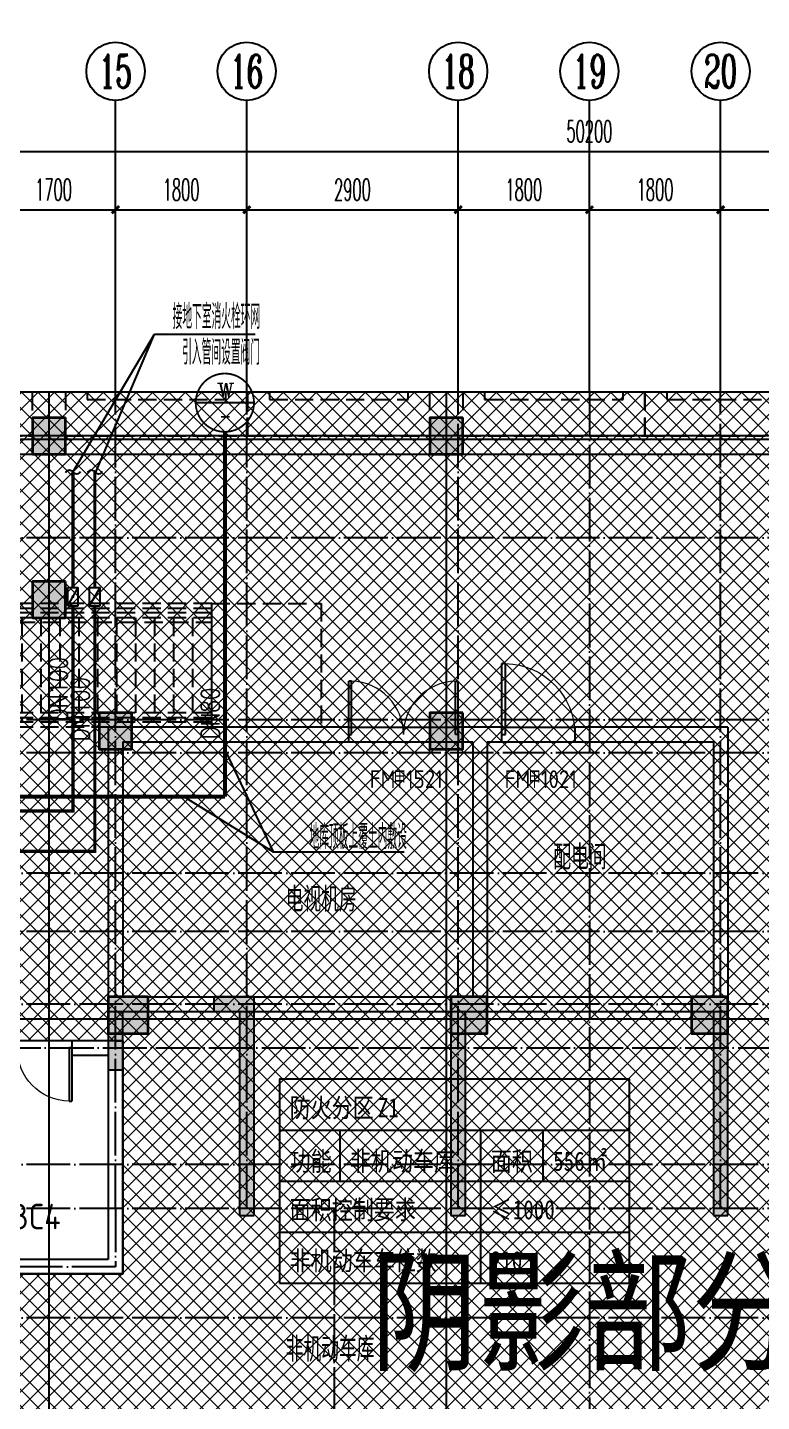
# Model space of a CAD drawing. Extents: x 27938 to 1507990, y 110129 to 923079.
# Drawn here: x 678203 to 688271, y 666011 to 684862 of the extents above; entities that cross this region are included whole.
import ezdxf
from ezdxf.enums import TextEntityAlignment as Align
from ezdxf.xclip import XClip

# ---------------------------------------------------------------- set-up
doc = ezdxf.new("R2010")
doc.units = 0
doc.header["$LTSCALE"] = 1000
doc.header["$MEASUREMENT"] = 0
doc.header["$XCLIPFRAME"] = 0
for name, pattern in [('#P_--_20B1_001_t3$0$DASH', [0.35, 0.25, -0.1]), ('DASH', [0.35, 0.25, -0.1]), ('DOTE', [2.4200000000000004, 2, -0.2, 0.02, -0.2])]:
    doc.linetypes.add(name, pattern=pattern)
for name, color, linetype in [('----建筑底图', 8, 'Continuous'), ('AXIS', 3, 'Continuous'), ('AXIS_TEXT', 7, 'Continuous'), ('COLUMN', 9, 'Continuous'), ('DIM_不分区消火栓', 1, 'Continuous'), ('DIM_不分区给水', 3, 'Continuous'), ('DIM_雨水', 4, 'Continuous'), ('DOOR_FIRE', 4, 'Continuous'), ('DOOR_FIRE_TEXT', 7, 'Continuous'), ('DOTE', 1, 'Continuous'), ('EQUIP_不分区消火栓', 7, 'Continuous'), ('HS-A-停车位（标准）', 9, 'Continuous'), ('HS-A-墙-砖', 2, 'Continuous'), ('PIPE-不分区消火栓', 1, 'TG_X'), ('PIPE-压力废', 31, 'YF'), ('PUB_HATCH', 8, 'Continuous'), ('PUB_TEXT', 4, 'Continuous'), ('STAIR', 2, 'Continuous'), ('text', 7, 'Continuous'), ('TEXT_不分区消火栓', 7, 'Continuous'), ('TEXT_压力废', 7, 'Continuous'), ('TEXT_灭火器', 7, 'Continuous'), ('VALVE_不分区消火栓', 7, 'Continuous'), ('WALL', 9, 'Continuous'), ('WINDOW', 4, 'Continuous'), ('轮廓线-主楼-指标', 45, 'Continuous')]:
    doc.layers.add(name, color=color, linetype=linetype)
doc.layers.add('填充', color=251, linetype='Continuous', lineweight=5)
doc.layers.add('砼柱', color=2, linetype='Continuous', lineweight=35)
doc.styles.add('-宋体', font='', dxfattribs={"width": 0.8})
doc.styles.add('_TCH_AXIS', font='COMPLEX', dxfattribs={"bigfont": 'GBCBIG'})
doc.styles.add('_TCH_DIM_T3', font='SIMPLEX.shx', dxfattribs={"width": 0.4941176470588236, "bigfont": 'GBCBIG.shx'})
doc.styles.add('_TCH_WINDOW', font='SIMPLEX.shx', dxfattribs={"width": 0.7, "height": 3.5, "bigfont": 'GBCBIG.shx'})
doc.styles.add('_TWT_CIRCLE', font='COMPLEX', dxfattribs={"width": 1.1, "height": 3.5, "bigfont": 'HZTXT'})
doc.styles.add('_TWT_PIPEDN', font='SIMPLEX', dxfattribs={"width": 0.8, "height": 3.5, "bigfont": 'HZTXT'})
doc.styles.add('COMPLEX', font='COMPLEX')
doc.styles.get("Standard").update_dxf_attribs({"font": 'gbenor.shx', "bigfont": 'gbcbig.shx'})
doc.styles.add('TG_LINETYPE', font='SIMPLEX', dxfattribs={"width": 0.8, "height": 3, "bigfont": 'HZTXT'})
doc.styles.add('黑体', font='simhei.ttf')
doc.styles.get('-宋体').set_extended_font_data('SimSun')
doc.linetypes.add('TG_X', pattern='A,2,-0.229,["X",TG_LINETYPE,S=0.1,R=0,X=-0.229,Y=-0.15],0', length=2.229)
doc.linetypes.add('YF', pattern='A,3,-0.2,["YF",Standard,S=0.25,R=0,X=-0.1,Y=-0.115],-0.35', length=3.55)
doc.dimstyles.new('_TCH_ARCH&&100', dxfattribs={"dimtxt": 297.5, "dimasz": 100, "dimexe": 250, "dimexo": 300, "dimgap": 126.25, "dimtad": 1, "dimdec": 0, "dimzin": 0, "dimdsep": 46, "dimtxsty": '_TCH_DIM_T3', "dimblk": 'ARCHTICK', "dimcen": 0.09, "dimclrt": 4, "dimazin": 2, "dimtfac": 1, "dimtdec": 0, "dimtix": 1, "dimtmove": 2, "dimatfit": 3, "dimfxl": 100, "dimtolj": 1, "dimtzin": 0, "dimarcsym": 0})

# ---------------------------------------------------------------- blocks, each defined once
blk = doc.blocks.new('A$C25A378E3')
at = {"layer": 'HS-A-停车位（标准）', "color": 0, "linetype": 'DASH'}
for p, q in [((299.9288666398497, 4280.200665866025), (299.9276344913524, 4120.200664976728)), ((299.9282505712472, 4200.200665451237), (799.9279646449722, 4200.00894667895)), ((299.9288666398497, 4280.200665866025), (799.9285807174165, 4280.00894703425)), ((799.9285807174165, 4280.00894703425), (799.9273485837039, 4120.008946264163)), ((1699.929113851395, 4280.193678615266), (1699.927881702897, 4120.19367778569)), ((1699.928497782676, 4200.193678200361), (2199.928211856517, 4200.001959428308)), ((1699.929113851395, 4280.193678615266), (2199.928827928961, 4280.001959843212)), ((2199.928827928961, 4280.001959843212), (2199.927595795365, 4120.001958953799)), ((299.9276344913524, 4120.200664976728), (799.9273485837039, 4120.008946264163)), ((1699.927881702897, 4120.19367778569), (2199.927595795365, 4120.001958953799)), ((300.0205537431175, 1700.046125917463), (-199.9740653929766, 2550.049336581258)), ((2200.020893819514, 1700.035927985562), (2700.026429273654, 2550.032717227354))]:
    blk.add_line(p, q, dxfattribs=at)
for points in [[(1.164153218269348e-10, 5499.999999999884), (2499.999999842257, 5499.971898506512), (2499.938176556607, -0.02810114610474557), (-0.06182328553404659, 3.472669050097466e-07)], [(299.9943796824664, 4999.996627852321), (2199.994379562442, 4999.975270717288), (2199.938176575466, -0.02472896687686443), (299.9381766954903, -0.003371831844560802)]]:
    blk.add_lwpolyline(points, close=True, dxfattribs=at)
blk = doc.blocks.new('GFDGFSDFGD')
at = {"layer": 'PUB_HATCH'}
for points in [[(439566.4865317799, 373023.7243817647), (439016.5711227141, 373023.7242364523), (439016.5716928639, 372023.7232685714), (439216.5708743546, 372023.7239847798), (439216.5708215295, 372823.7236273639), (439566.4864635121, 372823.7234225881)], [(440466.568470567, 373023.7242148577), (440466.568470567, 372823.7242148577), (440816.568470567, 372823.7242148577), (440816.5684693679, 370023.7242154307), (441016.5684693679, 370023.7242154307), (441016.568470567, 373023.7242148577)], [(444216.4820426816, 373023.7489890837), (443716.5683577289, 373023.7489891474), (443716.5683619161, 370023.7265896607), (443916.5683628398, 370023.7265896607), (443916.5683577289, 372823.7489891474), (444216.4820426816, 372823.7489891108)], [(447016.7212195953, 373023.7489890837), (447016.7212195953, 372823.7489891108), (447316.6349045481, 372823.7489891474), (447316.6348994372, 370023.7265896607), (447516.6349003609, 370023.7265896607), (447516.6349045481, 373023.7489891474)]]:
    blk.add_hatch(color=0, dxfattribs=at).paths.add_polyline_path(points)
at = {"layer": 'COLUMN', "color": 0}
for p, q in [((439566.4865317799, 373023.7243817647), (439016.5711227141, 373023.7242364523)), ((439016.5711227141, 373023.7242364523), (439016.5716928639, 372023.7232685714)), ((439566.4864635121, 372823.7234225881), (439566.4865317799, 373023.7243817647)), ((440466.568470567, 373023.7242148577), (440466.568470567, 372823.7242148577)), ((441016.568470567, 373023.7242148577), (440466.568470567, 373023.7242148577)), ((441016.5684693679, 370023.7242154307), (441016.568470567, 373023.7242148577)), ((444216.4820426816, 373023.7489890837), (443716.5683577289, 373023.7489891474)), ((443716.5683577289, 373023.7489891474), (443716.5683619161, 370023.7265896607)), ((444216.4820426816, 372823.7489891108), (444216.4820426816, 373023.7489890837)), ((447016.7212195953, 373023.7489890837), (447016.7212195953, 372823.7489891108)), ((447516.6349045481, 373023.7489891474), (447016.7212195953, 373023.7489890837)), ((447516.6349003609, 370023.7265896607), (447516.6349045481, 373023.7489891474)), ((439216.5708743546, 372023.7239847798), (439216.5708215295, 372823.7236273639)), ((439216.5708215295, 372823.7236273639), (439566.4864635121, 372823.7234225881)), ((440466.568470567, 372823.7242148577), (440816.568470567, 372823.7242148577)), ((440816.568470567, 372823.7242148577), (440816.5684693679, 370023.7242154307)), ((443916.5683628398, 370023.7265896607), (443916.5683577289, 372823.7489891474)), ((443916.5683577289, 372823.7489891474), (444216.4820426816, 372823.7489891108)), ((447016.7212195953, 372823.7489891108), (447316.6349045481, 372823.7489891474)), ((447316.6349045481, 372823.7489891474), (447316.6348994372, 370023.7265896607)), ((439016.5716928639, 372023.7232685714), (439216.5708743546, 372023.7239847798)), ((440816.5684693679, 370023.7242154307), (441016.5684693679, 370023.7242154307)), ((443716.5683619161, 370023.7265896607), (443916.5683628398, 370023.7265896607)), ((447316.6348994372, 370023.7265896607), (447516.6349003609, 370023.7265896607))]:
    blk.add_line(p, q, dxfattribs=at)
blk = doc.blocks.new('DFBFBFBGF')
at = {"layer": 'STAIR', "color": 0, "linetype": '#P_--_20B1_001_t3$0$DASH'}
for p, q in [((293136.325158803, 754230.1456084143), (287316.5787030022, 754230.1456084143)), ((293136.3251588018, 754030.1456084143), (293136.325158803, 754230.1456084143)), ((293136.3251588031, 754160.1456084616), (287316.5787030022, 754160.1456084708)), ((293136.3251588029, 754100.1456084616), (287316.5787030022, 754100.1456084704)), ((293136.3251588018, 754030.1456084143), (287316.5787030022, 754030.1456084145)), ((293136.325158803, 754030.1456084299), (288716.325158803, 754030.1456084299)), ((288716.325158803, 752730.1456084299), (288716.325158803, 754030.1456084299)), ((288976.325158803, 752730.1456084299), (288976.325158803, 754030.1456084299)), ((289236.325158803, 752730.1456084299), (289236.325158803, 754030.1456084299)), ((289496.325158803, 752730.1456084299), (289496.325158803, 754030.1456084299)), ((289756.325158803, 752730.1456084299), (289756.325158803, 754030.1456084299)), ((290016.325158803, 752730.1456084299), (290016.325158803, 754030.1456084299)), ((290276.325158803, 752730.1456084299), (290276.325158803, 754030.1456084299)), ((290536.325158803, 752730.1456084299), (290536.325158803, 754030.1456084299)), ((290796.325158803, 752730.1456084299), (290796.325158803, 754030.1456084299)), ((291056.325158803, 752730.1456084299), (291056.325158803, 754030.1456084299)), ((291316.325158803, 752730.1456084299), (291316.325158803, 754030.1456084299)), ((291576.325158803, 752730.1456084299), (291576.325158803, 754030.1456084299)), ((291836.325158803, 752730.1456084299), (291836.325158803, 754030.1456084299)), ((292096.325158803, 752730.1456084299), (292096.325158803, 754030.1456084299)), ((292356.325158803, 752730.1456084299), (292356.325158803, 754030.1456084299)), ((292616.325158803, 752730.1456084299), (292616.325158803, 754030.1456084299)), ((292876.325158803, 752730.1456084299), (292876.325158803, 754030.1456084299)), ((293136.325158803, 752730.1456084299), (293136.325158803, 754030.1456084299)), ((288716.325158803, 753970.1456084145), (293136.3251588018, 753970.1456083918)), ((293136.325158803, 752730.1456083826), (287316.5787030022, 752730.1456085002)), ((293136.325158803, 752730.1456084299), (288716.325158803, 752730.1456084299)), ((293136.3251588018, 752530.1456083826), (293136.325158803, 752730.1456083826)), ((293136.3251588031, 752660.1456084299), (287316.5787030022, 752660.1456085349)), ((293136.3251588029, 752600.1456084299), (287316.5787030022, 752600.1456085352)), ((293136.3251588018, 752530.1456083826), (287316.5787030022, 752530.1456085071))]:
    blk.add_line(p, q, dxfattribs=at)
blk.add_lwpolyline([(293136.325158803, 754230.1456084143), (294636.325158803, 754230.1456084143), (294636.325158803, 752530.1456083859), (293136.325158803, 752530.1456083859)], close=True, dxfattribs=at)
blk = doc.blocks.new('A$C7AB33341')
at = {"layer": 'DOTE', "color": 0, "linetype": 'DOTE', "ltscale": 0.3}
for p, q in [((-4699.989201548102, 9100.265607520472), (-7499.989205867867, 9100.265607520356)), ((-9999.79804654984, 7599.994496330735), (-9999.79804654984, 5499.994474944891)), ((-4699.991862563533, 3599.985786821577), (-7499.992391557724, 3599.987828460173)), ((-99.99999996862607, 900.0023731432157), (-100.000002300716, 100.0024483306333)), ((-100, 100.0024483306333), (-4849.805750945117, 100.0024621767225))]:
    blk.add_line(p, q, dxfattribs=at)
blk = doc.blocks.new('$DorLib2D$00000002')
at = {"color": 0}
for p, q in [((-0.5, -5.684341886080802e-17), (-0.5000000000000007, 0.4875)), ((-0.4750000000000007, 0.4875), (-0.5000000000000007, 0.4875)), ((-0.475, -2.842170943040401e-17), (-0.4750000000000007, 0.4875)), ((0.475, -2.842170943040401e-17), (0.4750000000000007, 0.4875)), ((0.4750000000000007, 0.4875), (0.5000000000000007, 0.4875)), ((0.5, -5.684341886080802e-17), (0.5000000000000007, 0.4875)), ((-0.5, -5.684341886080802e-17), (-0.475, -2.842170943040401e-17)), ((0.5, -5.684341886080802e-17), (0.475, -2.842170943040401e-17))]:
    blk.add_line(p, q, dxfattribs=at)
at = {"color": 0, "lineweight": 13}
for centre, start, end in [((-0.4875, -4.263256414560601e-17), 0, 88.53071641864632), ((0.4875, -4.263256414560601e-17), 91.4692835813537, 180)]:
    blk.add_arc(centre, 0.4875, start, end, dxfattribs=at)
blk = doc.blocks.new('$DorLib2D$00000001')
at = {"color": 0}
for p, q in [((0.45, 0.9750000000000001), (0.5000000000000002, 0.9750000000000001)), ((0.45, 0), (0.45, 0.9750000000000001)), ((0.5, 0), (0.5, 0.9750000000000001)), ((0.5, 0), (0.45, 0))]:
    blk.add_line(p, q, dxfattribs=at)
at = {"color": 0, "lineweight": 13}
blk.add_arc((0.475, 0), 0.975, 91.4692835813538, 180, dxfattribs=at)
blk = doc.blocks.new('A$C74D73064')
at = {"layer": 'PUB_HATCH'}
for points in [[(-52269.96489886742, 69969.25646163756), (-52719.96489886742, 69969.25646163756), (-52719.96489886742, 69469.25646163756), (-52269.96489886742, 69469.25646163756)], [(-46819.96489886742, 69969.25646163756), (-47269.96489886742, 69969.25646163756), (-47269.96489886742, 69469.25646163756), (-46819.96489886742, 69469.25646163756)], [(-52269.96489886742, 67722.2538045363), (-52719.96489886742, 67722.2538045363), (-52719.96489886742, 67222.2538045363), (-52269.96489886742, 67222.2538045363)], [(-51357.58694435784, 65922.2538045363), (-51807.58694435784, 65922.2538045363), (-51807.58694435784, 65422.2538045363), (-51357.58694435784, 65422.2538045363)], [(-46819.96489886742, 65922.2538045363), (-47269.96489886742, 65922.2538045363), (-47269.96489886742, 65422.2538045363), (-46819.96489886742, 65422.2538045363)], [(-51132.58694435784, 62022.25442113657), (-51682.58694435784, 62022.25442113657), (-51682.58694435784, 61522.25442113657), (-51132.58694435784, 61522.25442113657)], [(-46482.58694435784, 62022.25417780154), (-46982.58694435784, 62022.25417780154), (-46982.58694435784, 61522.25417780154), (-46482.58694435784, 61522.25417780154)], [(-43182.58694435784, 62022.25426427578), (-43682.58694435784, 62022.25426427578), (-43682.58694435784, 61522.25426427578), (-43182.58694435784, 61522.25426427578)]]:
    blk.add_hatch(color=0, dxfattribs=at).paths.add_polyline_path(points)
at = {"layer": '填充'}
h = blk.add_hatch(dxfattribs=at)
h.set_pattern_fill('ANSI37', color=0, scale=100, style=0)
h.set_pattern_definition([(45, (-58932.59737397294, 57522.26104246161), (-112.2532015133644, 112.2532015133644), []), (135, (-58932.59737397294, 57522.26104246161), (-112.2532015133644, -112.2532015133644), [])])
h.paths.add_polyline_path([(-28582.20772475161, 63622.2570350687), (-28582.20890245802, 65922.252540029), (-31082.20886589878, 65922.25773966254), (-31082.20886430296, 67422.25669230393), (-34082.20887118683, 67422.25669230393), (-34082.5505323289, 61422.52727940516), (-34382.55262216722, 61422.52582009928), (-34382.55222541018, 59622.25773173547), (-33932.5515145692, 59622.2577317995), (-33932.55151562626, 57522.26104230864), (-31232.5515145688, 57522.26104231901), (-31232.55151457246, 58222.25803410448), (-26482.5588239741, 58222.25908061885), (-26482.55882388545, 61422.52588570467), (-31082.54780066613, 61422.5036801016), (-31082.20886828407, 63622.25710920373)], flags=16)
h.paths.add_polyline_path([(-59182.59378983884, 67422.25693499309), (-59182.60076967761, 66022.25774936203), (-61682.59744094015, 66022.25774936262), (-61682.59688383213, 63622.25835219189), (-59082.59691299131, 63622.25281810621), (-59082.59639067558, 61422.52727955813), (-59382.5984805139, 61422.52582025225), (-59382.59808375686, 59622.25773188844), (-58932.59737291589, 59622.25773195247), (-58932.59737397294, 57522.26104246161), (-56232.59737291548, 57522.26104247198), (-56232.59737291915, 58222.25803425745), (-51482.60468232079, 58222.25908077182), (-51482.60468223214, 61422.52588585764), (-56082.59365901281, 61422.50368025457), (-56082.58671280812, 67422.25358231028)], flags=16)
h.paths.add_polyline_path([(-72082.59762963868, 70322.25773198775), (-18082.61076209735, 70322.25773198775), (-18082.61076209735, 50822.25773316459), (-72082.59762963868, 50822.25773316459)])
at = {"color": 0}
for points in [[(-72082.59762963868, 70322.25773198775), (-18082.61076209735, 70322.25773198775), (-18082.61076209735, 50822.25773316459), (-72082.59762963868, 50822.25773316459)], [(-59182.59378983884, 67422.25693499309), (-59182.60076967761, 66022.25774936203), (-61682.59744094015, 66022.25774936262), (-61682.59688383213, 63622.25835219189), (-59082.59691299131, 63622.25281810621), (-59082.59639067558, 61422.52727955813), (-59382.5984805139, 61422.52582025225), (-59382.59808375686, 59622.25773188844), (-58932.59737291589, 59622.25773195247), (-58932.59737397294, 57522.26104246161), (-56232.59737291548, 57522.26104247198), (-56232.59737291915, 58222.25803425745), (-51482.60468232079, 58222.25908077182), (-51482.60468223214, 61422.52588585764), (-56082.59365901281, 61422.50368025457), (-56082.58671280812, 67422.25358231028)]]:
    blk.add_lwpolyline(points, close=True, dxfattribs=at)
at = {"layer": 'DOOR_FIRE', "color": 0}
for p, q in [((-48382.69433154981, 65722.49991047475), (-46882.69433154981, 65722.49991047475)), ((-46282.69433154783, 65722.49991047475), (-45282.69433154783, 65722.49991047475)), ((-48382.69433154981, 65522.49991047475), (-46882.69433154981, 65522.49991047475)), ((-46282.69433154783, 65522.49991047475), (-45282.69433154783, 65522.49991047475))]:
    blk.add_line(p, q, dxfattribs=at)
at = {"layer": 'DOTE', "color": 0}
for p, q in [((-52494.96489887079, 128076.6066358481), (-52494.96489887079, 3986.254199284944)), ((-47044.96489887068, 128076.6066358481), (-47044.96489887068, 3986.254199284944)), ((-19794.96489887004, 69719.25646165118), (-82096.49317365023, 69719.25646165118)), ((186069.1586907371, 61719.25646165141), (-82096.49317365023, 61719.25646165141))]:
    blk.add_line(p, q, dxfattribs=at)
at = {"layer": 'HS-A-墙-砖', "color": 0}
for p, q in [((-31182.59753496945, 69669.25646165188), (-53019.96488385975, 69669.2564616519)), ((-53019.96488385975, 69469.2564616519), (-31282.59753496942, 69469.25646165188)), ((-51682.6052070641, 65722.49991047477), (-51682.6052070641, 61822.25380485153)), ((-48382.69433155, 65722.49991047483), (-51682.6052070641, 65722.49991047477)), ((-48382.69433155, 65522.4999104748), (-48382.69433155, 65722.49991047483)), ((-46582.69433154934, 65722.49991047475), (-46882.69433155, 65722.49991047483)), ((-46882.69433155, 65722.49991047483), (-46882.69433155, 65522.4999104748)), ((-46282.69433154761, 65722.49991047468), (-46582.69433154934, 65722.49991047475)), ((-46282.69433154762, 65522.49991047474), (-46282.69433154761, 65722.49991047468)), ((-43182.58732696562, 65722.49991047477), (-45282.69433154762, 65722.4999104747)), ((-45282.69433154762, 65722.4999104747), (-45282.69433154762, 65522.49991047474)), ((-43182.58732696562, 65722.49991047477), (-43182.58732696562, 61822.25381844948)), ((-51482.60520706409, 65522.49991047481), (-51482.60520706409, 62022.25380517144)), ((-51482.60520706409, 65522.49991047481), (-48382.69433155, 65522.4999104748)), ((-46882.69433155, 65522.4999104748), (-46682.69433154936, 65522.49991047481)), ((-46682.69433154936, 65522.49991047481), (-46682.69433154936, 62022.25381285014)), ((-46482.69433154934, 65522.49991047468), (-46482.69433154935, 62022.25381317011)), ((-46482.69433154934, 65522.49991047468), (-46282.69433154762, 65522.49991047474)), ((-45282.69433154762, 65522.49991047474), (-43382.58732696564, 65522.49991047468)), ((-43382.58732696564, 65522.49991047468), (-43382.58732696564, 62022.25381812947)), ((-51482.60520706409, 62022.25380517144), (-46682.69433154936, 62022.25381285014)), ((-46482.69433154935, 62022.25381317011), (-43382.58732696564, 62022.25381812947)), ((-51682.6052070641, 61822.25380485153), (-46582.69433138936, 61822.25381301017)), ((-46582.69433138936, 61822.25381301017), (-43182.58732696562, 61822.25381844948))]:
    blk.add_line(p, q, dxfattribs=at)
at = {"layer": 'PUB_HATCH', "color": 0}
for points in [[(-52269.96489886742, 69969.25646163756), (-52719.96489886742, 69969.25646163756), (-52719.96489886742, 69469.25646163756), (-52269.96489886742, 69469.25646163756)], [(-46819.96489886742, 69969.25646163756), (-47269.96489886742, 69969.25646163756), (-47269.96489886742, 69469.25646163756), (-46819.96489886742, 69469.25646163756)], [(-52269.96489886742, 67722.2538045363), (-52719.96489886742, 67722.2538045363), (-52719.96489886742, 67222.2538045363), (-52269.96489886742, 67222.2538045363)], [(-51357.58694435784, 65922.2538045363), (-51807.58694435784, 65922.2538045363), (-51807.58694435784, 65422.2538045363), (-51357.58694435784, 65422.2538045363)], [(-46819.96489886742, 65922.2538045363), (-47269.96489886742, 65922.2538045363), (-47269.96489886742, 65422.2538045363), (-46819.96489886742, 65422.2538045363)], [(-51132.58694435784, 62022.25442113657), (-51682.58694435784, 62022.25442113657), (-51682.58694435784, 61522.25442113657), (-51132.58694435784, 61522.25442113657)], [(-46482.58694435784, 62022.25417780154), (-46982.58694435784, 62022.25417780154), (-46982.58694435784, 61522.25417780154), (-46482.58694435784, 61522.25417780154)], [(-43182.58694435784, 62022.25426427578), (-43682.58694435784, 62022.25426427578), (-43682.58694435784, 61522.25426427578), (-43182.58694435784, 61522.25426427578)]]:
    blk.add_lwpolyline(points, close=True, dxfattribs=at)
at = {"layer": 'WALL', "color": 0}
for p, q in [((-51582.6046812561, 61422.52492039185), (-52182.59649642844, 61422.52492041358)), ((-52182.59649642844, 61422.52492041358), (-52182.59649643569, 61222.52492041363)), ((-51582.60468125611, 61422.52492039185), (-51482.60493007273, 61422.52492038824)), ((-51482.60493007273, 61422.52492038824), (-51482.60493007995, 61222.52492038824)), ((-52182.59649643569, 61222.52492041363), (-51682.60468129595, 61222.52492039552)), ((-51682.60468129595, 61222.52492039552), (-51682.60468231014, 58422.25903670801)), ((-51482.60468129601, 61222.52492038861), (-51482.60493007995, 61222.52492038824)), ((-51482.60468129601, 61222.52492038861), (-51482.60468238264, 58222.25908509961)), ((-51682.60468231014, 58422.25903670801), (-56232.59737291899, 58422.25793579842)), ((-51482.60468238264, 58222.25908509961), (-56232.59737291843, 58222.2579357983))]:
    blk.add_line(p, q, dxfattribs=at)
at = {"layer": '填充', "color": 0}
blk.add_lwpolyline([(-59182.59378983884, 67422.25693499309), (-59182.60076967761, 66022.25774936203), (-61682.59744094015, 66022.25774936262), (-61682.59688383213, 63622.25835219189), (-59082.59691299131, 63622.25281810621), (-59082.59639067558, 61422.52727955813), (-59382.5984805139, 61422.52582025225), (-59382.59808375686, 59622.25773188844), (-58932.59737291589, 59622.25773195247), (-58932.59737397294, 57522.26104246161), (-56232.59737291548, 57522.26104247198), (-56232.59737291915, 58222.25803425745), (-51482.60468232079, 58222.25908077182), (-51482.60468223214, 61422.52588585764), (-56082.59365901281, 61422.50368025457), (-56082.58671280812, 67422.25358231028)], close=True, dxfattribs=at)
at = {"layer": '砼柱', "color": 0, "lineweight": 35}
for points in [[(-52269.96489886742, 69969.25646163756), (-52719.96489886742, 69969.25646163756), (-52719.96489886742, 69469.25646163756), (-52269.96489886742, 69469.25646163756)], [(-46819.96489886742, 69969.25646163756), (-47269.96489886742, 69969.25646163756), (-47269.96489886742, 69469.25646163756), (-46819.96489886742, 69469.25646163756)], [(-52269.96489886742, 67722.2538045363), (-52719.96489886742, 67722.2538045363), (-52719.96489886742, 67222.2538045363), (-52269.96489886742, 67222.2538045363)], [(-51357.58694435784, 65922.2538045363), (-51807.58694435784, 65922.2538045363), (-51807.58694435784, 65422.2538045363), (-51357.58694435784, 65422.2538045363)], [(-46819.96489886742, 65922.2538045363), (-47269.96489886742, 65922.2538045363), (-47269.96489886742, 65422.2538045363), (-46819.96489886742, 65422.2538045363)], [(-51132.58694435784, 62022.25442113657), (-51682.58694435784, 62022.25442113657), (-51682.58694435784, 61522.25442113657), (-51132.58694435784, 61522.25442113657)], [(-46482.58694435784, 62022.25417780154), (-46982.58694435784, 62022.25417780154), (-46982.58694435784, 61522.25417780154), (-46482.58694435784, 61522.25417780154)], [(-43182.58694435784, 62022.25426427578), (-43682.58694435784, 62022.25426427578), (-43682.58694435784, 61522.25426427578), (-43182.58694435784, 61522.25426427578)]]:
    blk.add_lwpolyline(points, close=True, dxfattribs=at)
at = {"layer": '轮廓线-主楼-指标', "color": 0}
blk.add_lwpolyline([(-49333.93717999465, 58096.51958428859), (-44531.49146277097, 58096.51958428859), (-44531.49146277097, 60896.51958428859), (-49333.93717999465, 60896.51958428859)], close=True, dxfattribs=at)
for points in [[(-49333.93717999465, 60196.51958428859), (-44531.49146277097, 60196.51958428859)], [(-48507.43717999168, 60196.51958428859), (-48507.43717999168, 59496.51958428859)], [(-46574.81217999361, 60196.51958428859), (-46574.81217999361, 58096.51958428859)], [(-45719.56217999442, 60196.51958428859), (-45719.56217999442, 59496.51958428859)], [(-49333.93717999465, 59496.51958428859), (-44531.49146277097, 59496.51958428859)], [(-49333.93717999465, 58796.51958428859), (-44531.49146277097, 58796.51958428859)]]:
    blk.add_lwpolyline(points, dxfattribs=at)
at = {"color": 169}
for name, p in [('A$C7AB33341', (-51482.60468237492, 58222.25908509933)), ('DFBFBFBGF', (-343399.1757780131, -686807.6524115083)), ('GFDGFSDFGD', (-490699.1757764646, -311001.4670995241))]:
    blk.add_blockref(name, p, dxfattribs=at)
at = {"layer": 'DOOR_FIRE', "color": 169, "zscale": 200}
for name, p, xscale, yscale in [('$DorLib2D$00000001', (-45782.69433154783, 65622.49991047475), -1000, 1000), ('$DorLib2D$00000002', (-47632.69433154981, 65622.49991047475), 1500, 1500)]:
    blk.add_blockref(name, p, dxfattribs=dict(at, xscale=xscale, yscale=yscale))
at = {"layer": 'HS-A-停车位（标准）', "color": 169, "linetype": 'DASH', "xscale": -0.9999999999999996, "rotation": 179.9993559612105}
for p in [(-55219.90307179594, 75219.25646130356), (-52269.90307179565, 75219.25646130356), (-49769.90307179553, 75219.25646130356), (-46819.90307179565, 75219.25646130368), (-44319.90307179565, 75219.25646130356)]:
    blk.add_blockref('A$C25A378E3', p, dxfattribs=at)
at = {"layer": 'WINDOW', "color": 169}
ref = blk.add_blockref('$DorLib2D$00000002', (-52932.59649643191, 61322.52492044081), dxfattribs=dict(at, xscale=1500, yscale=-1500, zscale=1500, rotation=359.9999999979221))
ref.add_attrib('A', 'JFM1521', (-52940.9264242153, 61613.13521865427), dxfattribs={"layer": 'DOOR_FIRE_TEXT', "ltscale": 0.5, "height": 5.95, "style": '_TCH_WINDOW', "width": 0.4941176470588236})
at = {"layer": 'DOOR_FIRE_TEXT', "color": 0}
for s, height, p in [('FM', 245, (-48096.41330318101, 64887.49991045368)), ('甲', 236.3120567375886, (-47769.74663651435, 64887.49991045368)), ('1521', 245, (-47597.7253599186, 64887.49991045368)), ('FM', 245, (-46246.41330317915, 64887.49991047219)), ('甲', 236.3120567375886, (-45919.74663651249, 64887.49991047219)), ('1021', 245, (-45747.72535991674, 64887.49991047219))]:
    blk.add_text(s, height=height, dxfattribs=at).set_placement(p)
at = {"layer": 'PUB_TEXT', "color": 0}
for s, p in [('配电间', (-45576.63435701106, 63770.11191918922)), ('电视机房', (-49247.30615100509, 63191.00107924489)), ('非机动车库', (-49247.30615100509, 57018.39821955189))]:
    blk.add_text(s, height=337.5886524822695, dxfattribs=at).set_placement(p)
at = {"layer": '轮廓线-主楼-指标', "color": 0, "style": '-宋体', "width": 0.8}
for s, p in [('防火分区', (-49193.93717999465, 60371.51958428859)), ('Z1', (-47984.14815045882, 60371.51958428859)), ('㎡', (-45125.89129391848, 59636.51958428859)), ('功能', (-49193.93717999465, 59636.51958428859)), ('非机动车库', (-48367.43717999168, 59637.99637753749)), ('面积', (-46434.81217999361, 59636.51958428859)), ('556', (-45579.56217999442, 59636.51958428859)), ('面积控制要求', (-49193.93717999465, 58971.51958428859)), ('≤', (-46434.81217999361, 58971.51958428859)), ('1000', (-46132.36492260965, 58971.51958428859)), ('非机动车车位数', (-49193.93717999465, 58271.51958428859)), ('210', (-46434.81217999361, 58271.51958428859))]:
    blk.add_text(s, height=264.3459915611814, dxfattribs=at).set_placement(p)
blk = doc.blocks.new('HFHFTHFD')
at = {"layer": 'DOTE', "color": 0, "linetype": 'DOTE', "ltscale": 0.3}
for p, q in [((439116.5787031571, 601748.8100473222), (439116.5787025715, 612948.8100463543)), ((440916.5787032476, 601748.8100473222), (440916.5787032476, 612948.8100463543)), ((443816.578703357, 601748.8100391305), (443816.5787033571, 612948.8100463543)), ((445616.5787024723, 612948.8100463543), (445616.5787024723, 593448.8100475312)), ((447416.5787015875, 601748.8100391305), (447416.5787015874, 612948.8100463543)), ((472616.5787020951, 610948.8100463543), (418616.5787028495, 610948.8100463543)), ((472616.5787020951, 608448.8100463543), (418616.5787028495, 608448.8100463543)), ((472616.5787020951, 607998.8100463543), (418616.5787028495, 607998.8100463543)), ((472616.5787020951, 606348.8100465569), (418616.5787028495, 606348.8100465569)), ((472616.5787020951, 605548.8100406288), (418616.5787028495, 605548.8100406289)), ((472616.5787020951, 604548.8100471114), (418616.5787028495, 604548.8100471116)), ((418616.5787028495, 603949.0803176122), (472616.5787020951, 603949.0802720234)), ((472616.5787020951, 602348.8100463724), (418616.5787028495, 602348.8100463726)), ((472616.5787020951, 601748.8100473221), (418616.5787028495, 601748.8100473222)), ((442116.5787120232, 601748.8100392178), (442116.5787120232, 593448.8100475312)), ((472616.5787020951, 600248.810045596), (418616.5787028495, 600248.8100466327))]:
    blk.add_line(p, q, dxfattribs=at)
blk = doc.blocks.new('_ArchTick')
at = {"color": 0, "linetype": 'ByBlock', "const_width": 0.4}
blk.add_lwpolyline([(-0.5, -0.5), (0.5, 0.5)], dxfattribs=at)
blk = doc.blocks.new('*D357')
at = {"layer": 'AXIS', "color": 0, "lineweight": -2}
for p, q in [((687710.52988992, 680161.4824883696), (687710.52988992, 682611.482488297)), ((690610.5298900296, 680161.4824882245), (690610.5298900296, 682611.482488297)), ((687710.52988992, 682361.482488297), (690610.5298900296, 682361.482488297))]:
    blk.add_line(p, q, dxfattribs=at)
at = {"layer": 'Defpoints', "color": 0}
for p in [(690610.5298900296, 682361.482488297), (687710.52988992, 679861.4824883696), (690610.5298900296, 679861.4824882245)]:
    blk.add_point(p, dxfattribs=at)
at = {"layer": 'AXIS', "color": 0, "lineweight": -2, "xscale": 100, "yscale": 100, "zscale": 100, "rotation": 180}
blk.add_blockref('_ArchTick', (687710.52988992, 682361.482488297), dxfattribs=at)
at = {"layer": 'AXIS', "color": 0, "lineweight": -2, "xscale": 100, "yscale": 100, "zscale": 100}
blk.add_blockref('_ArchTick', (690610.5298900296, 682361.482488297), dxfattribs=at)
at = {"layer": 'AXIS', "color": 4, "insert": (689160.5298899747, 682636.482488297), "char_height": 297.5, "attachment_point": 5, "style": '_TCH_DIM_T3'}
blk.add_mtext('\\A1;2900', dxfattribs=at)
blk = doc.blocks.new('*D358')
at = {"layer": 'AXIS', "color": 0, "lineweight": -2}
for p, q in [((685910.5298908049, 680161.4824884596), (685910.5298908049, 682611.4824884145)), ((687710.52988992, 680161.4824883696), (687710.52988992, 682611.4824884145)), ((685910.5298908049, 682361.4824884145), (687710.52988992, 682361.4824884145))]:
    blk.add_line(p, q, dxfattribs=at)
at = {"layer": 'Defpoints', "color": 0}
for p in [(687710.52988992, 682361.4824884145), (685910.5298908049, 679861.4824884596), (687710.52988992, 679861.4824883696)]:
    blk.add_point(p, dxfattribs=at)
at = {"layer": 'AXIS', "color": 0, "lineweight": -2, "xscale": 100, "yscale": 100, "zscale": 100, "rotation": 180}
blk.add_blockref('_ArchTick', (685910.5298908049, 682361.4824884145), dxfattribs=at)
at = {"layer": 'AXIS', "color": 0, "lineweight": -2, "xscale": 100, "yscale": 100, "zscale": 100}
blk.add_blockref('_ArchTick', (687710.52988992, 682361.4824884145), dxfattribs=at)
at = {"layer": 'AXIS', "color": 4, "insert": (686810.5298903624, 682636.4824884145), "char_height": 297.5, "attachment_point": 5, "style": '_TCH_DIM_T3'}
blk.add_mtext('\\A1;1800', dxfattribs=at)
blk = doc.blocks.new('*D367')
at = {"layer": 'AXIS', "color": 0, "lineweight": -2}
for p, q in [((677710.5298920679, 680161.4824884597), (677710.5298920679, 682611.4824884597)), ((679410.5298909303, 680161.4824884597), (679410.5298909303, 682611.4824884597)), ((677710.5298920679, 682361.4824884597), (679410.5298909303, 682361.4824884597))]:
    blk.add_line(p, q, dxfattribs=at)
at = {"layer": 'Defpoints', "color": 0}
for p in [(679410.5298909303, 682361.4824884597), (677710.5298920679, 679861.4824884597), (679410.5298909303, 679861.4824884597)]:
    blk.add_point(p, dxfattribs=at)
at = {"layer": 'AXIS', "color": 0, "lineweight": -2, "xscale": 100, "yscale": 100, "zscale": 100, "rotation": 180}
blk.add_blockref('_ArchTick', (677710.5298920679, 682361.4824884597), dxfattribs=at)
at = {"layer": 'AXIS', "color": 0, "lineweight": -2, "xscale": 100, "yscale": 100, "zscale": 100}
blk.add_blockref('_ArchTick', (679410.5298909303, 682361.4824884597), dxfattribs=at)
at = {"layer": 'AXIS', "color": 4, "insert": (678560.5298914991, 682636.4824884597), "char_height": 297.5, "attachment_point": 5, "style": '_TCH_DIM_T3'}
blk.add_mtext('\\A1;1700', dxfattribs=at)
blk = doc.blocks.new('*D368')
at = {"layer": 'AXIS', "color": 0, "lineweight": -2}
for p, q in [((679410.5298909303, 680161.4824884597), (679410.5298909303, 682611.4824884597)), ((681210.5298915805, 680161.4824884597), (681210.5298915805, 682611.4824884597)), ((679410.5298909303, 682361.4824884597), (681210.5298915805, 682361.4824884597))]:
    blk.add_line(p, q, dxfattribs=at)
at = {"layer": 'Defpoints', "color": 0}
for p in [(681210.5298915805, 682361.4824884597), (679410.5298909303, 679861.4824884597), (681210.5298915805, 679861.4824884597)]:
    blk.add_point(p, dxfattribs=at)
at = {"layer": 'AXIS', "color": 0, "lineweight": -2, "xscale": 100, "yscale": 100, "zscale": 100, "rotation": 180}
blk.add_blockref('_ArchTick', (679410.5298909303, 682361.4824884597), dxfattribs=at)
at = {"layer": 'AXIS', "color": 0, "lineweight": -2, "xscale": 100, "yscale": 100, "zscale": 100}
blk.add_blockref('_ArchTick', (681210.5298915805, 682361.4824884597), dxfattribs=at)
at = {"layer": 'AXIS', "color": 4, "insert": (680310.5298912553, 682636.4824884597), "char_height": 297.5, "attachment_point": 5, "style": '_TCH_DIM_T3'}
blk.add_mtext('\\A1;1800', dxfattribs=at)
blk = doc.blocks.new('*D369')
at = {"layer": 'AXIS', "color": 0, "lineweight": -2}
for p, q in [((681210.5298915805, 680161.4824884597), (681210.5298915805, 682611.4824884597)), ((684110.52989169, 680161.4824884597), (684110.52989169, 682611.4824884597)), ((681210.5298915805, 682361.4824884597), (684110.52989169, 682361.4824884597))]:
    blk.add_line(p, q, dxfattribs=at)
at = {"layer": 'Defpoints', "color": 0}
for p in [(684110.52989169, 682361.4824884597), (681210.5298915805, 679861.4824884597), (684110.52989169, 679861.4824884597)]:
    blk.add_point(p, dxfattribs=at)
at = {"layer": 'AXIS', "color": 0, "lineweight": -2, "xscale": 100, "yscale": 100, "zscale": 100, "rotation": 180}
blk.add_blockref('_ArchTick', (681210.5298915805, 682361.4824884597), dxfattribs=at)
at = {"layer": 'AXIS', "color": 0, "lineweight": -2, "xscale": 100, "yscale": 100, "zscale": 100}
blk.add_blockref('_ArchTick', (684110.52989169, 682361.4824884597), dxfattribs=at)
at = {"layer": 'AXIS', "color": 4, "insert": (682660.5298916353, 682636.4824884597), "char_height": 297.5, "attachment_point": 5, "style": '_TCH_DIM_T3'}
blk.add_mtext('\\A1;2900', dxfattribs=at)
blk = doc.blocks.new('*D370')
at = {"layer": 'AXIS', "color": 0, "lineweight": -2}
for p, q in [((684110.52989169, 680161.4824884597), (684110.52989169, 682611.4824884597)), ((685910.5298908053, 680161.4824884597), (685910.5298908053, 682611.4824884597)), ((684110.52989169, 682361.4824884597), (685910.5298908053, 682361.4824884597))]:
    blk.add_line(p, q, dxfattribs=at)
at = {"layer": 'Defpoints', "color": 0}
for p in [(685910.5298908053, 682361.4824884597), (684110.52989169, 679861.4824884597), (685910.5298908053, 679861.4824884597)]:
    blk.add_point(p, dxfattribs=at)
at = {"layer": 'AXIS', "color": 0, "lineweight": -2, "xscale": 100, "yscale": 100, "zscale": 100, "rotation": 180}
blk.add_blockref('_ArchTick', (684110.52989169, 682361.4824884597), dxfattribs=at)
at = {"layer": 'AXIS', "color": 0, "lineweight": -2, "xscale": 100, "yscale": 100, "zscale": 100}
blk.add_blockref('_ArchTick', (685910.5298908053, 682361.4824884597), dxfattribs=at)
at = {"layer": 'AXIS', "color": 4, "insert": (685010.5298912476, 682636.4824884597), "char_height": 297.5, "attachment_point": 5, "style": '_TCH_DIM_T3'}
blk.add_mtext('\\A1;1800', dxfattribs=at)
blk = doc.blocks.new('*D371')
at = {"layer": 'AXIS', "color": 0, "lineweight": -2}
for p, q in [((660810.5298911532, 680161.4824872003), (660810.5298911532, 683411.4824884599)), ((711010.5298904567, 680161.4824872003), (711010.5298904567, 683411.4824884599)), ((660810.5298911532, 683161.4824884599), (711010.5298904567, 683161.4824884599))]:
    blk.add_line(p, q, dxfattribs=at)
at = {"layer": 'Defpoints', "color": 0}
for p in [(711010.5298904567, 683161.4824884599), (660810.5298911532, 679861.4824872003), (711010.5298904567, 679861.4824872003)]:
    blk.add_point(p, dxfattribs=at)
at = {"layer": 'AXIS', "color": 0, "lineweight": -2, "xscale": 100, "yscale": 100, "zscale": 100, "rotation": 180}
blk.add_blockref('_ArchTick', (660810.5298911532, 683161.4824884599), dxfattribs=at)
at = {"layer": 'AXIS', "color": 0, "lineweight": -2, "xscale": 100, "yscale": 100, "zscale": 100}
blk.add_blockref('_ArchTick', (711010.5298904567, 683161.4824884599), dxfattribs=at)
at = {"layer": 'AXIS', "color": 4, "insert": (685910.529890805, 683436.4824884599), "char_height": 297.5, "attachment_point": 5, "style": '_TCH_DIM_T3'}
blk.add_mtext('\\A1;50200', dxfattribs=at)
blk = doc.blocks.new('_AXISO')
at = {"color": 0}
blk.add_circle((0, 0), 0.5, dxfattribs=at)
at = {"layer": 'AXIS_TEXT', "color": 0, "style": 'COMPLEX', "width": 1.041666666666667}
blk.add_attdef('A', text='', height=0.56, dxfattribs=at).set_placement((-0.25, -0.28), (0.25, -0.28), align=Align.FIT)
blk = doc.blocks.new('$TwtSys$00000132')
at = {"elevation": 1e-08}
blk.add_lwpolyline([(6.933914376713801, -100.5893358396867, -0.5751828771836968), (0.2497698202205356, -0.03709529810350887, 0.6047454773259218), (-10.88806972766179, 100.5893358396855, 16.92482764669524)], format="xyb", dxfattribs=at)
blk = doc.blocks.new('$VALVE$00000316')
for p, q in [((-124.8260262059412, 72.06833983187425), (124.8260262059412, -72.06833983187425)), ((-124.8260262059412, 72.06833983187425), (-124.8260262059412, -72.06833983187425)), ((-124.8260262059412, 72.06833983187425), (124.8260262059412, 72.06833983187425)), ((124.8260262059412, 72.06833983187425), (124.8260262059412, -72.06833983187425)), ((-124.8260262059412, -72.06833983187425), (124.8260262059412, -72.06833983187425))]:
    blk.add_line(p, q)
at = {"const_width": 21.11137713821932}
blk.add_lwpolyline([(-10.55568856911123, 0, 1), (10.55568856911123, 0, 1)], format="xyb", close=True, dxfattribs=at)
for p in [(-124.8260262059412, 0), (124.8260262059412, 0)]:
    blk.add_point(p)
at = {"color": 7, "flags": 9}
for tag in ['XSIZE', 'YSIZE']:
    blk.add_attdef(tag, (0, 0), '', height=0.5, dxfattribs=at)

msp = doc.modelspace()

# ---------------------------------------------------------------- hatches: boundary and pattern name
at = {"layer": 'PIPE-不分区消火栓'}
for points in [[(678826.9405464361, 674111.0684692971), (678826.9405464258, 674088.5684692989), (678849.4405464192, 674088.5684692949)], [(678826.9405464361, 674111.0684692971), (678849.4405464258, 674111.0684692989), (678849.4405464192, 674088.5684692949)], [(679126.940546424, 673561.0684693034), (679126.9405464258, 673538.5684692989), (679149.4405464251, 673538.5684693034)], [(679126.940546424, 673561.0684693034), (679149.4405464258, 673561.0684692989), (679149.4405464251, 673538.5684693034)]]:
    msp.add_hatch(color=256, dxfattribs=at).paths.add_polyline_path(points)

# ---------------------------------------------------------------- linework, layer by layer
at = {"layer": 'AXIS', "color": 8}
for p, q in [((679410.5298909305, 679861.4824893186), (679410.5298909305, 683861.4824893186)), ((681210.5298915805, 679861.4824884669), (681210.5298915805, 683861.4824884669)), ((684110.5298916901, 679861.4824884664), (684110.5298916901, 683861.4824884664)), ((685910.5298908051, 679861.4824884669), (685910.5298908051, 683861.4824884669)), ((687710.5298899201, 679861.4824883766), (687710.5298901203, 683861.4824883766))]:
    msp.add_line(p, q, dxfattribs=at)
at = {"layer": 'DIM_不分区消火栓'}
for p, q in [((678826.9405464258, 678761.4824882121), (679946.741806453, 680655.802010387)), ((679134.0624396966, 678753.1300093912), (679946.741806453, 680655.802010387)), ((679946.741806453, 680655.802010387), (681323.9808064529, 680655.802010387))]:
    msp.add_line(p, q, dxfattribs=at)
at = {"layer": 'DIM_不分区给水'}
for p, q in [((680923.51, 674925.356), (681572.579, 673554.865)), ((680374.936, 674294.929), (681572.579, 673554.865)), ((681572.579, 673554.865), (683369.157, 673554.865))]:
    msp.add_line(p, q, dxfattribs=at)
at = {"layer": 'DIM_雨水'}
msp.add_line((681310.1820022212, 679714.6820650548), (680510.1820022212, 679714.6820650548), dxfattribs=at)
at = {"layer": 'DIM_雨水', "const_width": 25}
msp.add_lwpolyline([(681310.1820022212, 679714.6820650548, 1), (680510.1820022212, 679714.6820650548, 1)], format="xyb", close=True, dxfattribs=at)
at = {"layer": 'PIPE-不分区消火栓', "const_width": 45}
for points in [[(678826.9405464258, 677461.4824882057), (678826.9405464258, 678761.4824882121)], [(679126.9405464258, 677461.4824882057), (679126.9405464258, 678761.4824882121)], [(678826.9405464258, 674111.0684692989), (674977.001999723, 674111.0684692989)]]:
    msp.add_lwpolyline(points, dxfattribs=at)
at = {"layer": 'PIPE-不分区消火栓', "ltscale": 0.5, "const_width": 45}
for points in [[(678826.9405464258, 677179.3623619627), (678826.9405464258, 677461.4824882057)], [(679126.9405464258, 677179.3623619627), (679126.9405464258, 677461.4824882057)], [(678826.9405464258, 674111.0684692989), (678826.9405464258, 676929.7103095509)], [(679126.9405464258, 673561.0684692989), (679126.9405464258, 676929.7103095509)], [(675431.9405464258, 673561.0684692989), (679126.9405464258, 673561.0684692989)]]:
    msp.add_lwpolyline(points, dxfattribs=at)
at = {"layer": 'PIPE-压力废', "const_width": 55.00000000000001}
for points in [[(680910.1820022212, 676611.4814499734), (680910.1820022212, 679314.6820650548)], [(680910.1820022212, 674311.4814498954), (680910.1820022212, 676611.4814499734)], [(680910.1820022212, 674311.4814498954), (674812.729, 674311.4814498954)]]:
    msp.add_lwpolyline(points, dxfattribs=at)

# ---------------------------------------------------------------- block references
at = {"layer": '----建筑底图', "color": 8}
ref = msp.add_blockref('A$C74D73064', (730993.1269683774, 609539.2247564725), dxfattribs=at)
XClip(ref).set_block_clipping_path([(-72082.59762963868, 50822.25773316459), (-18082.61076209729, 70322.2577319878)])
at = {"layer": '----建筑底图', "color": 169}
msp.add_blockref('HFHFTHFD', (240293.9511883294, 66912.67244210537), dxfattribs=at)
at = {"color": 8}
msp.add_blockref('GFDGFSDFGD', (240293.9511919126, 298537.7576569484), dxfattribs=at)
at = {"layer": 'AXIS', "color": 8}
ref = msp.add_blockref('_AXISO', (679410.5298909305, 684261.4824893186), dxfattribs=dict(at, xscale=800, yscale=800, zscale=800))
ref.add_attrib('A', '15', dxfattribs={"layer": 'AXIS_TEXT', "color": 8, "ltscale": 0.5, "height": 452.5483399593904, "style": '_TCH_AXIS', "width": 0.7241379310346052}).set_placement((679184.2557209508, 684035.2083193389), (679636.8040609102, 684035.2083193389), align=Align.FIT)
ref = msp.add_blockref('_AXISO', (681210.5298915805, 684261.4824884669), dxfattribs=dict(at, xscale=800, yscale=800, zscale=800))
ref.add_attrib('A', '16', dxfattribs={"layer": 'AXIS_TEXT', "color": 8, "ltscale": 0.5, "height": 452.5483399593904, "style": '_TCH_AXIS', "width": 0.7241379310346049}).set_placement((680984.2557216007, 684035.2083184872), (681436.8040615602, 684035.2083184872), align=Align.FIT)
ref = msp.add_blockref('_AXISO', (684110.5298916901, 684261.4824884664), dxfattribs=dict(at, xscale=800, yscale=800, zscale=800))
ref.add_attrib('A', '18', dxfattribs={"layer": 'AXIS_TEXT', "color": 8, "ltscale": 0.5, "height": 452.5483399593904, "style": '_TCH_AXIS', "width": 0.724137931034605}).set_placement((683884.2557217104, 684035.2083184867), (684336.8040616699, 684035.2083184867), align=Align.FIT)
ref = msp.add_blockref('_AXISO', (685910.5298908051, 684261.4824884669), dxfattribs=dict(at, xscale=800, yscale=800, zscale=800))
ref.add_attrib('A', '19', dxfattribs={"layer": 'AXIS_TEXT', "color": 8, "ltscale": 0.5, "height": 452.5483399593904, "style": '_TCH_AXIS', "width": 0.7241379310346049}).set_placement((685684.2557208254, 684035.2083184872), (686136.8040607849, 684035.2083184872), align=Align.FIT)
ref = msp.add_blockref('_AXISO', (687710.5298901403, 684261.4824883766), dxfattribs=dict(at, xscale=800, yscale=800, zscale=800))
ref.add_attrib('A', '20', dxfattribs={"layer": 'AXIS_TEXT', "color": 8, "ltscale": 0.5, "height": 452.5483399593904, "style": '_TCH_AXIS', "width": 0.6176470588236336}).set_placement((687484.2557201606, 684035.2083183968), (687936.80406012, 684035.2083183968), align=Align.FIT)
at = {"layer": 'EQUIP_不分区消火栓', "rotation": 90}
for p in [(678826.9405464258, 678761.4824882121), (679126.9405464258, 678761.4824882121)]:
    msp.add_blockref('$TwtSys$00000132', p, dxfattribs=at)
at = {"layer": 'VALVE_不分区消火栓', "rotation": 90}
for p in [(678826.9405464258, 677054.5363357568), (679126.9405464258, 677054.5363357568)]:
    msp.add_blockref('$VALVE$00000316', p, dxfattribs=at)

# ---------------------------------------------------------------- texts
at = {"layer": 'DIM_不分区消火栓', "color": 7, "style": '_TCH_DIM_T3', "width": 0.4941176470588236}
for s, p in [('接地下室消火栓环网', (680194.2561506331, 680725.802010387)), ('引入管间设置阀门', (680324.8819328609, 680235.802010387))]:
    msp.add_text(s, height=337.5886524822695, dxfattribs=at).set_placement(p)
at = {"layer": 'DIM_不分区给水', "color": 7, "style": '_TCH_DIM_T3', "width": 0.4941176470588236}
msp.add_text('地库顶板上覆土内敷设', height=337.5886524822695, dxfattribs=at).set_placement((682071.9667622028, 673589.865))
at = {"layer": 'DIM_雨水', "color": 7, "style": '_TWT_CIRCLE'}
for s, height, width, p, p2 in [('W', 193.2723349702158, 1.210000000000053, (680798.8203235003, 679791.0473717253), (681043.8160166864, 679791.0473717253)), ('-', 206.9854468473848, 0.9411111111106459, (680834.2873383772, 679433.3971942759), (681001.255598834, 679433.3971942759))]:
    msp.add_text(s, height=height, dxfattribs=dict(at, width=width)).set_placement(p, p2, align=Align.FIT)
at = {"layer": 'text', "color": 8, "style": '黑体', "width": 0.8}
msp.add_text('阴影部分详地库图纸', height=1345.89029535865, dxfattribs=at).set_placement((682912.8434518054, 666572.1603160014))
at = {"layer": 'TEXT_不分区消火栓', "style": '_TWT_PIPEDN', "width": 0.8}
for p in [(678751.9405464258, 675343.4183358952), (679051.9405464258, 675068.4183358952)]:
    msp.add_text('DN100', height=250, rotation=90, dxfattribs=at).set_placement(p)
at = {"layer": 'TEXT_压力废', "style": '_TWT_PIPEDN', "width": 0.8}
msp.add_text('DN80', height=250, rotation=90, dxfattribs=at).set_placement((680835.1820022212, 675094.8147832678))
at = {"layer": 'TEXT_灭火器'}
msp.add_text('MF/ABC4', height=350, dxfattribs=at).set_placement((676978.180685071, 668373.8230572222))

# ---------------------------------------------------------------- dimensions: what is measured, and where the dimension line sits
at = {"layer": 'AXIS', "color": 8}
for p1, p2, distance, picture, middle in [((660810.5298911532, 679861.4824872003), (711010.5298904567, 679861.4824872003), 3300.000001259614, '*D371', (685910.529890805, 683436.4824884599)), ((677710.5298920679, 679861.4824884597), (679410.5298909303, 679861.4824884597), 2500, '*D367', (678560.5298914991, 682636.4824884597)), ((679410.5298909303, 679861.4824884597), (681210.5298915805, 679861.4824884597), 2499.9999999999995, '*D368', (680310.5298912553, 682636.4824884597)), ((681210.5298915805, 679861.4824884597), (684110.52989169, 679861.4824884597), 2500, '*D369', (682660.5298916353, 682636.4824884597)), ((684110.52989169, 679861.4824884597), (685910.5298908053, 679861.4824884597), 2500, '*D370', (685010.5298912476, 682636.4824884597)), ((685910.5298908049, 679861.4824884596), (687710.52988992, 679861.4824883696), 2500.0000000449368, '*D358', (686810.5298903624, 682636.4824884145)), ((687710.52988992, 679861.4824883696), (690610.5298900296, 679861.4824882245), 2500.0000000725267, '*D357', (689160.5298899747, 682636.482488297))]:
    dim = msp.add_aligned_dim(p1=p1, p2=p2, distance=distance, dimstyle='_TCH_ARCH&&100', dxfattribs=at)
    dim.commit()
    dim.dimension.update_dxf_attribs({"geometry": picture, "text_midpoint": middle})

doc.saveas('drawing.dxf')
